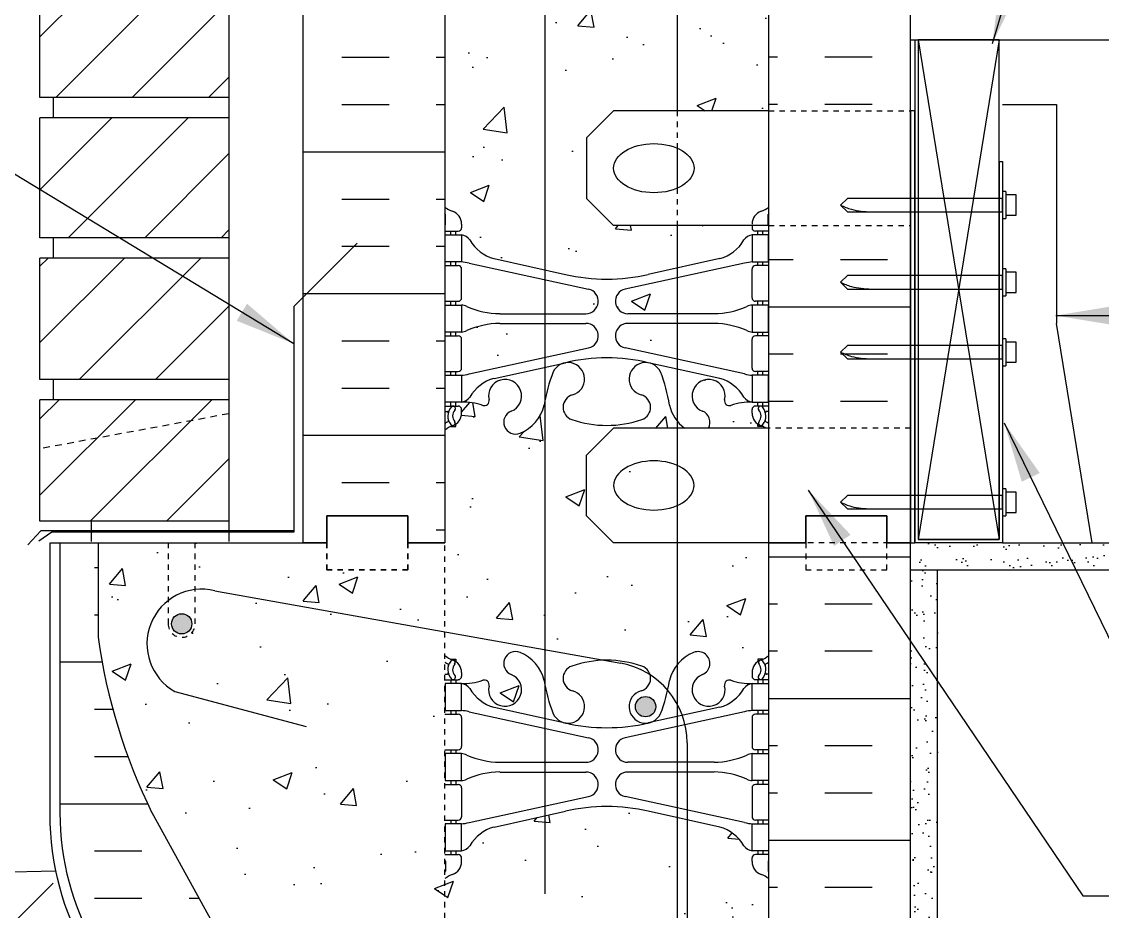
# Model space of a CAD drawing. Header units: inches. Extents: x 26.1 to 78.5, y -14.6 to 56.3.
# Drawn here: x 40.84 to 60.86, y 12.43 to 28.91 of the extents above; entities that cross this region are included whole.
import ezdxf

# ---------------------------------------------------------------- set-up
doc = ezdxf.new("R2010")
doc.units = ezdxf.units.IN
doc.header["$LTSCALE"] = 0.5
doc.header["$MEASUREMENT"] = 0
doc.linetypes.add('DASHED2', pattern=[0.375, 0.25, -0.125])
doc.linetypes.add('HIDDEN2', pattern=[0.1875, 0.125, -0.0625])
for name, color, linetype in [('HATCH', 12, 'Continuous'), ('Hidden2', 12, 'HIDDEN2'), ('line25', 2, 'Continuous'), ('LINE3', 3, 'Continuous'), ('LINE50', 5, 'Continuous'), ('LINE9', 9, 'Continuous'), ('TEXT', 4, 'Continuous'), ('Web_Edge', 9, 'Continuous')]:
    doc.layers.add(name, color=color, linetype=linetype)
doc.styles.add('DIM', font='romans.shx', dxfattribs={"width": 0.7})
doc.dimstyles.new('ext_12', dxfattribs={"dimscale": 12, "dimtxt": 0.09375, "dimasz": 0.09375, "dimexe": 0.09375, "dimexo": 0.0625, "dimgap": 0.0625, "dimtad": 1, "dimdec": 1, "dimzin": 3, "dimdsep": 46, "dimlunit": 4, "dimtxsty": 'DIM', "dimcen": 0.09, "dimdle": 0.09375, "dimclrt": 4, "dimadec": 0, "dimazin": 0, "dimtfac": 1, "dimtdec": 1, "dimtmove": 2, "dimatfit": 3, "dimfxl": 1, "dimfrac": 2, "dimtolj": 1, "dimtzin": 0, "dimarcsym": 0})

msp = doc.modelspace()

# ---------------------------------------------------------------- hatches: boundary and pattern name
h = msp.add_hatch()
h.set_pattern_fill('AR-CONC', color=256, scale=0.25, style=0)
h.paths.add_polyline_path([(54.366, 21.658), (54.366, 21.725, -0.414214), (54.428, 21.788), (54.476, 21.788), (54.476, 21.858), (54.371, 21.858, 0.10046), (53.977, 21.801, -0.601435), (53.858, 21.906, 2.182095), (53.448, 21.693, -0.455774), (53.557, 21.379), (54.624, 21.379, 0.03269), (54.566, 21.409), (54.476, 21.409), (54.476, 21.451, -0.249069)])
at = {"layer": 'HATCH'}
h = msp.add_hatch(dxfattribs=at)
h.set_pattern_fill('AR-CONC', color=256, scale=0.5)
h.paths.add_polyline_path([(51.676, 55.254), (51.676, 56.254), (50.676, 55.254), (48.676, 55.254), (48.676, 53.165, 0.064398), (48.786, 53.099), (48.876, 53.099), (48.876, 53.057, -0.249069), (48.986, 52.85), (48.986, 52.783, -0.414214), (48.924, 52.72), (48.876, 52.72), (48.876, 52.65), (48.981, 52.65, 0.10046), (49.375, 52.707, -0.601435), (49.494, 52.603, 2.182095), (49.904, 52.816, -1), (50.068, 53.224, -0.24438), (50.516, 52.703, 0.053157), (50.682, 52.089, 0.223253), (50.882, 51.924), (50.902, 51.92, 0.955472), (51.04, 52.514, -0.735593), (51.027, 52.972, -0.082755), (51.676, 53.08), (51.676, 54.254)])
h.paths.add_polyline_path([(51.145, 52.22, -1), (50.77, 52.22, -1)], flags=16)
h.paths.add_polyline_path([(54.676, 55.254), (52.676, 55.254), (51.676, 54.254), (51.676, 53.08, -0.082755), (52.325, 52.972, -0.735593), (52.312, 52.514, 0.955472), (52.45, 51.92), (52.47, 51.924, 0.223253), (52.67, 52.089, 0.053157), (52.836, 52.703, -0.24438), (53.284, 53.224, -1), (53.448, 52.816, 2.182095), (53.858, 52.603, -0.601435), (53.977, 52.707, 0.10046), (54.371, 52.65), (54.476, 52.65), (54.476, 52.72), (54.428, 52.72, -0.414214), (54.366, 52.783), (54.366, 52.85, -0.249069), (54.476, 53.057), (54.476, 53.099), (54.566, 53.099, 0.064398), (54.676, 53.165)])
h.paths.add_polyline_path([(50.527, 50.198), (49.586, 49.991, 0.196323), (49.137, 49.645, -0.188973), (48.981, 49.55), (48.876, 49.55), (48.876, 49.48), (48.924, 49.48, -0.414214), (48.986, 49.418), (48.986, 49.35, -0.317837), (48.819, 49.115, 0.082415), (48.676, 49.036), (48.676, 43.473, 0.082415), (48.819, 43.394, -0.317837), (48.986, 43.158), (48.986, 43.09, -0.414214), (48.924, 43.028), (48.876, 43.028), (48.876, 42.958), (48.981, 42.958, -0.188973), (49.137, 42.863, 0.196323), (49.586, 42.517), (50.527, 42.31)])
h.paths.add_polyline_path([(51.676, 50.371, 0.057795), (50.908, 50.282), (50.527, 50.198), (50.527, 42.31), (50.908, 42.226, 0.057795), (51.676, 42.137)])
h.paths.add_polyline_path([(54.676, 49.036, 0.082415), (54.533, 49.115, -0.317837), (54.366, 49.35), (54.366, 49.418, -0.414214), (54.428, 49.48), (54.476, 49.48), (54.476, 49.55), (54.371, 49.55, -0.188973), (54.215, 49.645, 0.196323), (53.766, 49.991), (52.444, 50.282, 0.057795), (51.676, 50.371), (51.676, 42.137, 0.057795), (52.444, 42.226), (53.766, 42.517, 0.196323), (54.215, 42.863, -0.188973), (54.371, 42.958), (54.476, 42.958), (54.476, 43.028), (54.428, 43.028, -0.414214), (54.366, 43.09), (54.366, 43.158, -0.317837), (54.533, 43.394, 0.082415), (54.676, 43.473)])
h.paths.add_polyline_path([(50.527, 32.198), (49.586, 31.991, 0.196323), (49.137, 31.645, -0.188973), (48.981, 31.55), (48.876, 31.55), (48.876, 31.48), (48.924, 31.48, -0.414214), (48.986, 31.418), (48.986, 31.35, -0.317837), (48.819, 31.115, 0.082415), (48.676, 31.036), (48.676, 25.473, 0.082415), (48.819, 25.394, -0.317837), (48.986, 25.158), (48.986, 25.09, -0.414214), (48.924, 25.028), (48.876, 25.028), (48.876, 24.958), (48.981, 24.958, -0.188973), (49.137, 24.863, 0.196323), (49.586, 24.517), (50.527, 24.31)])
h.paths.add_polyline_path([(52.978, 32.165), (52.444, 32.282, 0.057795), (51.676, 32.371, 0.057795), (50.908, 32.282), (50.527, 32.198), (50.527, 24.31), (50.908, 24.226, 0.057795), (51.676, 24.137, 0.057795), (52.444, 24.226), (52.978, 24.344), (52.978, 25.129), (51.801, 25.129), (51.301, 25.629), (51.301, 26.754), (51.801, 27.254), (52.978, 27.254)])
h.paths.add_polyline_path([(54.676, 31.036, 0.082415), (54.533, 31.115, -0.317837), (54.366, 31.35), (54.366, 31.418, -0.414214), (54.428, 31.48), (54.476, 31.48), (54.476, 31.55), (54.371, 31.55, -0.188973), (54.215, 31.645, 0.196323), (53.766, 31.991), (52.978, 32.165), (52.978, 27.254), (54.676, 27.254)])
h.paths.add_polyline_path([(54.215, 24.863, -0.188973), (54.371, 24.958), (54.476, 24.958), (54.476, 25.028), (54.428, 25.028, -0.414214), (54.366, 25.09), (54.366, 25.129), (52.978, 25.129), (52.978, 24.344), (53.766, 24.517, 0.196323)])
h.paths.add_polyline_path([(52.978, 14.165), (52.444, 14.282, 0.057795), (51.676, 14.371, 0.057795), (50.908, 14.282), (49.586, 13.991, 0.196323), (49.137, 13.645, -0.188973), (48.981, 13.55), (48.876, 13.55), (48.876, 13.48), (48.924, 13.48, -0.414214), (48.986, 13.418), (48.986, 13.35, -0.317837), (48.819, 13.115, 0.082415), (48.676, 13.036), (48.676, 7.473, 0.082415), (48.819, 7.394, -0.317837), (48.986, 7.158), (48.986, 7.09, -0.414214), (48.924, 7.028), (48.876, 7.028), (48.876, 6.958), (48.981, 6.958, -0.188973), (49.137, 6.863, 0.196323), (49.586, 6.517), (50.908, 6.226, 0.057795), (51.676, 6.137, 0.057795), (52.444, 6.226), (52.978, 6.344)])
h.paths.add_polyline_path([(54.676, 13.036, 0.082415), (54.533, 13.115, -0.317837), (54.366, 13.35), (54.366, 13.418, -0.414214), (54.428, 13.48), (54.476, 13.48), (54.476, 13.55), (54.371, 13.55, -0.188973), (54.215, 13.645, 0.196323), (53.766, 13.991), (52.978, 14.165), (52.978, 6.344), (53.766, 6.517, 0.196323), (54.215, 6.863, -0.188973), (54.371, 6.958), (54.476, 6.958), (54.476, 7.028), (54.428, 7.028, -0.414214), (54.366, 7.09), (54.366, 7.158, -0.317837), (54.533, 7.394, 0.082415), (54.676, 7.473)])
h = msp.add_hatch(dxfattribs=at)
h.set_pattern_fill('ANSI31', color=256, scale=8, style=0)
h.set_pattern_definition([(45, (34.8746, -11.6206), (-0.707107, 0.707107), [])])
h.paths.add_polyline_path([(44.676, 21.904), (41.176, 21.904), (41.176, 19.654), (44.676, 19.654)])
h.paths.add_polyline_path([(44.676, 24.529), (41.176, 24.529), (41.176, 22.279), (44.676, 22.279)])
h.paths.add_polyline_path([(44.676, 27.124), (41.176, 27.124), (41.176, 24.904), (44.676, 24.904)])
h.paths.add_polyline_path([(44.676, 29.749), (41.176, 29.749), (41.176, 27.499), (44.676, 27.499)])
h.paths.add_polyline_path([(44.676, 32.349), (43.051, 32.349), (43.051, 32.374), (41.176, 32.374), (41.176, 30.124), (44.676, 30.124)])
h.paths.add_polyline_path([(44.676, 34.999), (41.176, 34.999), (41.176, 32.749), (44.676, 32.749)])
h.paths.add_polyline_path([(44.676, 37.624), (41.176, 37.624), (41.176, 35.374), (44.676, 35.374)])
h.paths.add_polyline_path([(44.676, 40.249), (41.176, 40.249), (41.176, 37.999), (44.676, 37.999)])
h.paths.add_polyline_path([(44.676, 42.849), (43.051, 42.849), (43.051, 42.874), (41.176, 42.874), (41.176, 40.624), (44.676, 40.624)])
h.paths.add_polyline_path([(44.676, 45.47), (41.176, 45.47), (41.176, 43.249), (44.676, 43.249)])
h.paths.add_polyline_path([(44.676, 48.095), (41.176, 48.095), (41.176, 45.845), (44.676, 45.845)])
h.paths.add_polyline_path([(44.676, 50.72), (41.176, 50.72), (41.176, 48.47), (44.676, 48.47)])
h.paths.add_polyline_path([(44.676, 53.32), (43.051, 53.32), (43.051, 53.345), (41.176, 53.345), (41.176, 51.095), (44.676, 51.095)])
h.paths.add_polyline_path([(44.676, 55.254), (41.176, 55.254), (41.176, 53.72), (44.676, 53.72)])
h = msp.add_hatch(dxfattribs=at)
h.set_pattern_fill('INSUL', color=256, scale=7, style=0)
h.set_pattern_definition([(0, (-2877.4856, -377.7554), (0, 2.625), []), (0, (-2877.4856, -376.8804), (0, 2.625), [0.875, -0.875]), (0, (-2877.4856, -376.0054), (0, 2.625), [0.875, -0.875])])
h.paths.add_polyline_path([(46.051, 19.254), (46.488, 19.254), (46.488, 19.754), (47.988, 19.754), (47.988, 19.254), (48.676, 19.254), (48.676, 37.254), (47.988, 37.254), (47.988, 37.754), (46.488, 37.754), (46.488, 37.254), (46.051, 37.254)])
h = msp.add_hatch(dxfattribs=at)
h.set_pattern_fill('INSUL', color=256, scale=7, style=0)
h.set_pattern_definition([(180, (2980.8376, -377.7554), (0, 2.625), []), (180, (2980.8376, -376.8804), (0, 2.625), [0.875, -0.875]), (180, (2980.8376, -376.0054), (0, 2.625), [0.875, -0.875])])
h.paths.add_polyline_path([(54.676, 27.254), (57.301, 27.254), (57.301, 37.254), (56.863, 37.254), (56.863, 37.754), (55.363, 37.754), (55.363, 37.254), (54.676, 37.254)])
h = msp.add_hatch(dxfattribs=at)
h.set_pattern_fill('INSUL', color=256, scale=7, style=0)
h.paths.add_polyline_path([(57.301, 25.129), (54.676, 25.129), (54.676, 21.379), (57.301, 21.379)])
h = msp.add_hatch(dxfattribs=at)
h.set_pattern_fill('AR-CONC', color=256, scale=0.5, style=0)
h.paths.add_polyline_path([(54.366, 24.325, -0.414214), (54.428, 24.388), (54.476, 24.388), (54.476, 24.458), (54.371, 24.458, 0.036537), (54.227, 24.434), (52.978, 24.162), (52.978, 23.498), (53.661, 23.498, 0.097844), (54.267, 23.63, -0.124673), (54.371, 23.658), (54.476, 23.658), (54.476, 23.728), (54.428, 23.728, -0.414214), (54.366, 23.79)])
h.paths.add_polyline_path([(54.366, 23.025, -0.414214), (54.428, 23.088), (54.476, 23.088), (54.476, 23.158), (54.371, 23.158, -0.124673), (54.267, 23.186, 0.097844), (53.661, 23.318), (52.978, 23.318), (52.978, 22.654), (54.227, 22.382, 0.036537), (54.371, 22.358), (54.476, 22.358), (54.476, 22.428), (54.428, 22.428, -0.414214), (54.366, 22.49)])
h.paths.add_polyline_path([(52.978, 23.318), (52.065, 23.318, 0.897292), (52.016, 22.863), (52.978, 22.654)])
h.paths.add_polyline_path([(52.978, 24.162), (52.016, 23.953, 0.897292), (52.065, 23.498), (52.978, 23.498)])
h.paths.add_polyline_path([(51.336, 23.953), (49.125, 24.434, 0.036537), (48.981, 24.458), (48.876, 24.458), (48.876, 24.388), (48.924, 24.388, -0.414214), (48.986, 24.325), (48.986, 23.79, -0.414214), (48.924, 23.728), (48.876, 23.728), (48.876, 23.658), (48.981, 23.658, -0.124673), (49.085, 23.63, 0.097844), (49.691, 23.498), (51.287, 23.498, 0.897292)])
h.paths.add_polyline_path([(51.287, 23.318), (49.691, 23.318, 0.097844), (49.085, 23.186, -0.124673), (48.981, 23.158), (48.876, 23.158), (48.876, 23.088), (48.924, 23.088, -0.414214), (48.986, 23.025), (48.986, 22.49, -0.414214), (48.924, 22.428), (48.876, 22.428), (48.876, 22.358), (48.981, 22.358, 0.036537), (49.125, 22.382), (51.336, 22.863, 0.897292)])
h = msp.add_hatch(dxfattribs=at)
h.set_pattern_fill('AR-CONC', color=256, scale=0.5, style=0)
h.paths.add_polyline_path([(54.676, 19.254), (52.978, 19.254), (52.978, 16.996, -0.130426), (53.284, 17.224, -1), (53.448, 16.816, 2.182095), (53.858, 16.603, -0.601435), (53.977, 16.707, 0.10046), (54.371, 16.65), (54.476, 16.65), (54.476, 16.72), (54.428, 16.72, -0.414214), (54.366, 16.783), (54.366, 16.85, -0.249069), (54.476, 17.057), (54.476, 17.099), (54.566, 17.099, 0.064398), (54.676, 17.165)])
h.paths.add_polyline_path([(53.748, 16.532, -1), (53.373, 16.532, -1)], flags=16)
h.paths.add_polyline_path([(52.978, 19.254), (51.801, 19.254), (51.301, 19.754), (51.301, 20.879), (51.801, 21.379), (52.978, 21.379), (52.978, 21.512, -0.110434), (52.836, 21.805, 0.053157), (52.67, 22.419, 0.223253), (52.47, 22.584), (52.45, 22.588, 0.955472), (52.312, 21.995, -0.735593), (52.325, 21.537, -0.082755), (51.676, 21.429, -0.082755), (51.027, 21.537, -0.735593), (51.04, 21.995, 0.955472), (50.902, 22.588), (50.882, 22.584, 0.223253), (50.682, 22.419, 0.053157), (50.516, 21.805, -0.24438), (50.068, 21.284, -1), (49.904, 21.693, 2.182095), (49.494, 21.906, -0.601435), (49.375, 21.801, 0.10046), (48.981, 21.858), (48.876, 21.858), (48.876, 21.788), (48.924, 21.788, -0.414214), (48.986, 21.725), (48.986, 21.658, -0.249069), (48.876, 21.451), (48.876, 21.409), (48.786, 21.409, 0.064398), (48.676, 21.343), (48.676, 19.254), (48.676, 17.165, 0.064398), (48.786, 17.099), (48.876, 17.099), (48.876, 17.057, -0.249069), (48.986, 16.85), (48.986, 16.783, -0.414214), (48.924, 16.72), (48.876, 16.72), (48.876, 16.65), (48.981, 16.65, 0.10046), (49.375, 16.707, -0.601435), (49.494, 16.603, 2.182095), (49.904, 16.816, -1), (50.068, 17.224, -0.24438), (50.516, 16.703, 0.053157), (50.682, 16.089, 0.223253), (50.882, 15.924), (50.902, 15.92, 0.955472), (51.04, 16.514, -0.735593), (51.027, 16.972, -0.082755), (51.676, 17.08, -0.082755), (52.325, 16.972, -0.735593), (52.312, 16.514, 0.955472), (52.45, 15.92), (52.47, 15.924, 0.223253), (52.67, 16.089, 0.053157), (52.836, 16.703, -0.110434), (52.978, 16.996)])
edge = h.paths.add_edge_path(flags=17)
edge.add_ellipse((52.547, 20.317), major_axis=(-0.746, 0), ratio=0.610344, start_angle=-125.3107, end_angle=125.3107)
edge.add_line((52.978, 19.945), (52.978, 20.688))
edge = h.paths.add_edge_path()
edge.add_ellipse((52.547, 20.317), major_axis=(-0.746, 0), ratio=0.610344, start_angle=125.3107, end_angle=234.6893)
edge.add_line((52.978, 20.688), (52.978, 19.945))
h = msp.add_hatch(dxfattribs=at)
h.set_pattern_fill('INSUL', color=256, scale=7, style=0)
h.set_pattern_definition([(180, (2980.8376, -395.7554), (0, 2.625), []), (180, (2980.8376, -394.8804), (0, 2.625), [0.875, -0.875]), (180, (2980.8376, -394.0054), (0, 2.625), [0.875, -0.875])])
h.paths.add_polyline_path([(57.301, 1.254), (56.863, 1.254), (56.863, 1.754), (55.363, 1.754), (55.363, 1.254), (54.676, 1.254), (54.676, 19.254), (55.363, 19.254), (55.363, 19.754), (56.863, 19.754), (56.863, 19.254), (57.301, 19.254)])
h = msp.add_hatch(dxfattribs=at)
h.set_pattern_fill('INSUL', color=256, scale=7, style=0)
h.set_pattern_definition([(0, (-2953.8148, -421.328), (0, 2.625), []), (0, (-2953.8148, -420.453), (0, 2.625), [0.875, -0.875]), (0, (-2953.8148, -419.578), (0, 2.625), [0.875, -0.875])])
h.paths.add_polyline_path([(43.251, 14.254, -0.079579), (42.251, 17.504), (42.251, 19.254), (41.551, 19.254), (41.551, 14.254, 0.131652), (42.221, 11.754), (45.959, 5.604, -0.10438), (46.051, 5.129), (46.051, 1.254), (46.488, 1.254), (46.488, 1.754), (47.988, 1.754), (47.988, 1.254), (48.676, 1.254), (48.676, 4.504), (48.426, 4.504), (48.426, 4.879)])
h = msp.add_hatch(dxfattribs=at)
h.set_pattern_fill('AR-CONC', color=256, scale=0.5, style=0)
h.paths.add_polyline_path([(48.426, 4.879), (48.426, 4.504), (48.676, 4.504), (48.676, 17.755), (44.764, 18.454, 0.119457), (44.051, 18.407), (44.051, 17.754, -1), (43.551, 17.754), (43.551, 19.254), (42.251, 19.254), (42.251, 17.504, 0.079579), (43.251, 14.254)])
h.paths.add_polyline_path([(48.676, 19.254), (47.988, 19.254), (47.988, 18.754), (46.488, 18.754), (46.488, 19.254), (46.051, 19.254), (44.051, 19.254), (44.051, 18.407, -0.121925), (44.778, 18.451), (48.676, 17.755)], flags=17)
h = msp.add_hatch(dxfattribs=at)
h.set_pattern_fill('AR-SAND', color=256, scale=0.25, style=0)
h.paths.add_polyline_path([(72.452, 18.754), (72.452, 19.254), (59.006, 19.254), (57.381, 19.254), (57.301, 19.254), (57.301, 18.754)])
h = msp.add_hatch(dxfattribs=at)
h.set_pattern_fill('AR-SAND', color=256, scale=0.25, style=0)
h.paths.add_polyline_path([(57.801, 18.754), (57.301, 18.754), (57.301, 1.254), (57.801, 1.254)])
h = msp.add_hatch(dxfattribs=at)
h.set_pattern_fill('EARTH', color=256, scale=8, angle=45, style=0)
h.set_pattern_definition([(45, (34.8746, -11.6206), (2e-16, 2.82843), [2, -2]), (45, (34.3443, -11.0903), (2e-16, 2.82843), [2, -2]), (45, (33.814, -10.56), (2e-16, 2.82843), [2, -2]), (135, (33.814, -10.2064), (-2.82843, 4e-16), [2, -2]), (135, (34.3443, -9.676), (-2.82843, 4e-16), [2, -2]), (135, (34.8746, -9.1458), (-2.82843, 4e-16), [2, -2])])
edge = h.paths.add_edge_path()
edge.add_line((45.863, 4.595), (45.863, 5.131))
edge.add_arc((44.88, 5.148), 0.984, 358.9719, 382.1268)
edge.add_line((45.791, 5.519), (44.511, 7.596))
edge.add_line((44.511, 7.596), (43.2, 9.753))
edge.add_line((43.2, 9.753), (42.257, 9.226))
edge.add_line((42.257, 9.226), (35.922, 5.801))
edge.add_line((35.922, 5.801), (36.684, 5.653))
edge.add_line((36.684, 5.653), (38.463, 5.381))
edge.add_line((38.463, 5.381), (40.58, 5.117))
edge.add_line((40.58, 5.117), (43.091, 4.852))
edge.add_line((43.091, 4.852), (45.863, 4.595))
edge = h.paths.add_edge_path()
edge.add_line((34.115, 7.86), (30.271, 7.86))
edge.add_line((30.271, 7.86), (30.934, 7.453))
edge.add_line((30.934, 7.453), (31.845, 7.003))
edge.add_line((31.845, 7.003), (32.825, 6.609))
edge.add_line((32.825, 6.609), (33.921, 6.258))
edge.add_line((33.921, 6.258), (35.189, 5.943))
edge.add_line((35.189, 5.943), (35.922, 5.801))
edge.add_line((35.922, 5.801), (42.257, 9.226))
edge.add_line((42.257, 9.226), (43.2, 9.753))
edge.add_line((43.2, 9.753), (42.06, 11.629))
edge.add_arc((46.551, 14.224), 5.187, 191.6439, 210.0236, ccw=False)
edge.add_line((41.47, 13.177), (26.07, 12.908))
edge.add_line((26.07, 12.908), (26.146, 12.757))
edge.add_line((26.146, 12.757), (26.917, 11.429))
edge.add_line((26.917, 11.429), (27.369, 10.773))
edge.add_line((27.369, 10.773), (37.878, 10.726))
edge.add_line((37.878, 10.726), (37.878, 8.875))
edge.add_line((37.878, 8.875), (34.115, 8.922))
edge.add_line((34.115, 8.922), (34.115, 7.86))
at = {"layer": 'LINE3'}
for points in [[(43.613, 17.754, 1), (43.988, 17.754, 1)], [(52.207, 16.22, 1), (52.582, 16.22, 1)]]:
    msp.add_hatch(color=256, dxfattribs=at).paths.add_polyline_path(points)

# ---------------------------------------------------------------- linework, layer by layer
at = {"color": 3, "linetype": 'HIDDEN2'}
for p, q in [((52.978, 27.254), (52.978, 26.563)), ((52.978, 25.82), (52.978, 25.129))]:
    msp.add_line(p, q, dxfattribs=at)
at = {"layer": 'Hidden2', "color": 9}
for p, q in [((42.251, 19.254), (43.551, 19.254)), ((44.051, 19.254), (46.051, 19.254))]:
    msp.add_line(p, q, dxfattribs=at)
at = {"layer": 'Hidden2'}
for p, q in [((42.251, 19.254), (43.551, 19.254)), ((43.551, 19.254), (43.551, 17.754)), ((44.051, 19.254), (46.051, 19.254)), ((44.051, 17.754), (44.051, 19.254)), ((48.676, 4.504), (48.676, 19.254))]:
    msp.add_line(p, q, dxfattribs=at)
msp.add_arc((43.801, 17.754), 0.25, 180, 0, dxfattribs=at)
at = {"layer": 'line25'}
for p, q in [((44.676, 55.254), (44.676, 19.279)), ((48.676, 37.254), (48.676, 19.254)), ((54.676, 13.629), (54.676, 37.254)), ((41.176, 27.499), (41.176, 29.749)), ((57.301, 28.567), (72.452, 28.567)), ((44.676, 27.499), (41.176, 27.499)), ((41.426, 27.124), (41.426, 27.499)), ((44.676, 27.124), (41.176, 27.124)), ((41.176, 24.904), (41.176, 27.124)), ((58.943, 26.317), (58.943, 19.317)), ((44.676, 24.904), (41.176, 24.904)), ((41.426, 24.529), (41.426, 24.904)), ((44.676, 24.529), (41.176, 24.529)), ((41.176, 22.279), (41.176, 24.529)), ((44.676, 22.279), (41.176, 22.279)), ((41.426, 21.904), (41.426, 22.279)), ((44.676, 21.904), (41.176, 21.904)), ((41.176, 19.654), (41.176, 21.904)), ((44.676, 19.654), (41.176, 19.654)), ((42.126, 19.654), (42.126, 19.279)), ((42.251, 19.254), (42.251, 17.504)), ((58.943, 19.317), (57.443, 19.317)), ((59.006, 19.254), (72.452, 19.254)), ((59.006, 19.254), (60.318, 19.254)), ((48.426, 4.879), (43.251, 14.254)), ((54.676, 1.254), (54.676, 13.629))]:
    msp.add_line(p, q, dxfattribs=at)
at = {"layer": 'line25', "color": 9}
for p, q in [((56.006, 25.508), (56.131, 25.633)), ((59.068, 25.758), (59.006, 25.758)), ((59.006, 25.758), (59.006, 25.258)), ((59.068, 25.758), (59.068, 25.258)), ((59.256, 25.696), (59.068, 25.696)), ((59.256, 25.321), (59.256, 25.696)), ((56.006, 25.508), (56.131, 25.383)), ((59.006, 25.258), (59.068, 25.258)), ((59.068, 25.321), (59.256, 25.321)), ((59.068, 24.329), (59.006, 24.329)), ((59.006, 24.329), (59.006, 23.829)), ((59.068, 24.329), (59.068, 23.829)), ((59.256, 24.267), (59.068, 24.267)), ((59.256, 23.892), (59.256, 24.267)), ((56.006, 24.079), (56.131, 24.204)), ((56.006, 24.079), (56.131, 23.954)), ((59.006, 23.829), (59.068, 23.829)), ((59.068, 23.892), (59.256, 23.892)), ((59.068, 23.035), (59.006, 23.035)), ((59.006, 23.035), (59.006, 22.535)), ((59.068, 23.035), (59.068, 22.535)), ((56.006, 22.785), (56.131, 22.91)), ((59.256, 22.973), (59.068, 22.973)), ((59.256, 22.598), (59.256, 22.973)), ((56.006, 22.785), (56.131, 22.66)), ((59.006, 22.535), (59.068, 22.535)), ((59.068, 22.598), (59.256, 22.598)), ((59.068, 20.257), (59.006, 20.257)), ((59.006, 20.257), (59.006, 19.757)), ((59.068, 20.257), (59.068, 19.757)), ((56.006, 20.007), (56.131, 20.132)), ((59.256, 20.194), (59.068, 20.194)), ((59.256, 19.819), (59.256, 20.194)), ((56.006, 20.007), (56.131, 19.882)), ((59.006, 19.757), (59.068, 19.757)), ((59.068, 19.819), (59.256, 19.819))]:
    msp.add_line(p, q, dxfattribs=at)
at = {"layer": 'line25'}
msp.add_lwpolyline([(57.443, 19.317), (58.943, 19.317), (58.943, 28.567), (57.443, 28.567)], close=True, dxfattribs=at)
at = {"layer": 'line25', "color": 9}
for points in [[(56.131, 25.383), (59.006, 25.383), (59.006, 25.633), (56.131, 25.633)], [(56.131, 23.954), (59.006, 23.954), (59.006, 24.204), (56.131, 24.204)], [(56.131, 22.66), (59.006, 22.66), (59.006, 22.91), (56.131, 22.91)], [(56.131, 19.882), (59.006, 19.882), (59.006, 20.132), (56.131, 20.132)]]:
    msp.add_lwpolyline(points, dxfattribs=at)
at = {"layer": 'line25'}
msp.add_arc((52.896, 19.001), 10.75, 188.0028, 206.2026, dxfattribs=at)
at = {"layer": 'line25', "color": 9}
for points in [[(56.006, 25.508), (56.205, 25.431), (56.575, 25.383)], [(56.006, 24.079), (56.205, 24.002), (56.575, 23.954)], [(56.006, 22.785), (56.205, 22.708), (56.575, 22.66)], [(56.006, 20.007), (56.205, 19.929), (56.575, 19.882)]]:
    msp.add_spline(points, degree=3, dxfattribs=at)
at = {"layer": 'LINE3'}
for p, q in [((50.527, 54.254), (50.527, 12.755)), ((52.978, 35.749), (52.978, 27.254)), ((52.978, 26.563), (52.978, 25.82)), ((52.978, 25.129), (52.978, 1.254)), ((44.412, 18.368), (51.935, 17.025)), ((43.674, 16.503), (46.107, 15.851)), ((53.163, 15.55), (53.163, 8.55))]:
    msp.add_line(p, q, dxfattribs=at)
for centre in [(43.801, 17.754), (52.394, 16.22)]:
    msp.add_circle(centre, 0.188, dxfattribs=at)
for centre, radius, start, end in [((44.17, 17.385), 1.012, 76.184, 240.6907), ((51.663, 15.55), 1.5, 360, 79.5785)]:
    msp.add_arc(centre, radius, start, end, dxfattribs=at)
at = {"layer": 'LINE50'}
for p, q in [((46.051, 19.254), (46.051, 37.254)), ((57.301, 19.254), (57.301, 37.254)), ((57.301, 1.254), (57.301, 19.254)), ((26.07, 12.908), (41.47, 13.177))]:
    msp.add_line(p, q, dxfattribs=at)
for points in [[(48.676, 19.254), (47.988, 19.254), (47.988, 19.754), (46.488, 19.754), (46.488, 19.254), (46.051, 19.254)], [(46.051, 19.254), (46.488, 19.254), (46.488, 19.754), (47.988, 19.754), (47.988, 19.254), (48.676, 19.254)], [(46.051, 19.254), (46.488, 19.254), (46.488, 19.754), (47.988, 19.754), (47.988, 19.254), (48.676, 19.254)], [(54.676, 19.254), (55.363, 19.254), (55.363, 19.754), (56.863, 19.754), (56.863, 19.254), (57.301, 19.254)], [(57.301, 19.254), (56.863, 19.254), (56.863, 19.754), (55.363, 19.754), (55.363, 19.254), (54.676, 19.254)]]:
    msp.add_lwpolyline(points, dxfattribs=at)
msp.add_lwpolyline([(46.051, 1.254), (46.051, 5.129, 0.10438), (45.959, 5.604), (42.221, 11.754, -0.131652), (41.551, 14.254), (41.551, 19.254), (42.251, 19.254)], format="xyb", dxfattribs=at)
at = {"layer": 'LINE9'}
for p, q in [((57.381, 28.567), (57.381, 19.254)), ((57.443, 28.567), (58.943, 19.317)), ((58.943, 28.567), (57.443, 19.317)), ((51.801, 27.254), (51.301, 26.754)), ((54.676, 27.254), (51.801, 27.254)), ((59.006, 27.373), (60.006, 27.373)), ((60.006, 27.373), (60.006, 23.313)), ((58.943, 26.317), (59.006, 26.317)), ((59.006, 26.317), (59.006, 19.254)), ((51.801, 25.129), (51.301, 25.629)), ((54.676, 25.129), (51.801, 25.129)), ((45.877, 23.629), (47.051, 24.803)), ((60.664, 19.254), (60.006, 23.313)), ((51.801, 21.379), (51.301, 20.879)), ((54.676, 21.379), (51.801, 21.379)), ((51.801, 19.254), (51.301, 19.754)), ((54.676, 19.254), (51.801, 19.254)), ((59.006, 19.254), (57.381, 19.254)), ((57.301, 18.754), (72.452, 18.754)), ((57.801, 1.254), (57.801, 18.754))]:
    msp.add_line(p, q, dxfattribs=at)
at = {"layer": 'LINE9', "linetype": 'HIDDEN2'}
for p, q in [((54.676, 27.254), (57.301, 27.254)), ((54.676, 25.129), (57.301, 25.129)), ((57.301, 21.379), (54.676, 21.379)), ((57.301, 19.254), (54.676, 19.254))]:
    msp.add_line(p, q, dxfattribs=at)
at = {"layer": 'LINE9', "color": 251}
for p, q in [((48.686, 25.148), (48.686, 25.334)), ((54.666, 25.148), (54.666, 25.334)), ((48.676, 25.028), (48.924, 25.028)), ((48.786, 24.958), (48.786, 25.028)), ((48.876, 24.958), (48.876, 25.028)), ((48.986, 25.158), (48.986, 25.09)), ((54.366, 25.129), (54.366, 25.09)), ((54.676, 25.028), (54.428, 25.028)), ((54.476, 24.958), (54.476, 25.028)), ((54.566, 24.958), (54.566, 25.028)), ((48.786, 24.388), (48.786, 24.458)), ((48.876, 24.388), (48.876, 24.458)), ((49.125, 24.434), (51.336, 23.953)), ((49.586, 24.517), (50.908, 24.226)), ((54.227, 24.434), (52.016, 23.953)), ((53.766, 24.517), (52.444, 24.226)), ((54.476, 24.388), (54.476, 24.458)), ((54.566, 24.388), (54.566, 24.458)), ((48.676, 24.388), (48.924, 24.388)), ((48.986, 23.79), (48.986, 24.325)), ((54.366, 23.79), (54.366, 24.325)), ((54.676, 24.388), (54.428, 24.388)), ((48.676, 23.728), (48.924, 23.728)), ((48.786, 23.658), (48.786, 23.728)), ((48.876, 23.658), (48.876, 23.728)), ((54.676, 23.728), (54.428, 23.728)), ((54.476, 23.658), (54.476, 23.728)), ((54.566, 23.658), (54.566, 23.728)), ((49.691, 23.498), (51.287, 23.498)), ((53.661, 23.498), (52.065, 23.498)), ((49.691, 23.318), (51.287, 23.318)), ((53.661, 23.318), (52.065, 23.318)), ((48.676, 23.088), (48.924, 23.088)), ((48.786, 23.088), (48.786, 23.158)), ((48.876, 23.088), (48.876, 23.158)), ((48.986, 22.49), (48.986, 23.025)), ((54.366, 22.49), (54.366, 23.025)), ((54.676, 23.088), (54.428, 23.088)), ((54.476, 23.088), (54.476, 23.158)), ((54.566, 23.088), (54.566, 23.158)), ((49.125, 22.382), (51.336, 22.863)), ((54.227, 22.382), (52.016, 22.863)), ((48.676, 22.428), (48.924, 22.428)), ((48.786, 22.358), (48.786, 22.428)), ((48.876, 22.358), (48.876, 22.428)), ((49.586, 22.299), (50.908, 22.59)), ((53.766, 22.299), (52.444, 22.59)), ((54.676, 22.428), (54.428, 22.428)), ((54.476, 22.358), (54.476, 22.428)), ((54.566, 22.358), (54.566, 22.428)), ((48.786, 21.788), (48.786, 21.858)), ((48.876, 21.788), (48.876, 21.858)), ((54.476, 21.788), (54.476, 21.858)), ((54.566, 21.788), (54.566, 21.858)), ((48.676, 21.788), (48.924, 21.788)), ((48.676, 21.688), (48.718, 21.688)), ((48.986, 21.658), (48.986, 21.725)), ((54.366, 21.658), (54.366, 21.725)), ((54.676, 21.788), (54.428, 21.788)), ((54.676, 21.688), (54.634, 21.688)), ((48.876, 21.409), (48.876, 21.451)), ((54.476, 21.409), (54.476, 21.451)), ((48.786, 21.409), (48.876, 21.409)), ((54.566, 21.409), (54.476, 21.409))]:
    msp.add_line(p, q, dxfattribs=at)
at = {"layer": 'LINE9', "linetype": 'DASHED2'}
msp.add_line((44.676, 21.645), (41.176, 20.997), dxfattribs=at)
at = {"layer": 'LINE9'}
msp.add_lwpolyline([(57.301, 19.254), (57.381, 19.254), (57.381, 27.254), (57.301, 27.254)], close=True, dxfattribs=at)
for points in [[(51.301, 26.754), (51.301, 25.629)], [(45.877, 23.629), (45.877, 19.479), (41.189, 19.479), (40.951, 19.22)], [(45.877, 23.604), (45.877, 19.454), (41.397, 19.454), (41.154, 19.286)], [(51.301, 19.754), (51.301, 20.879)]]:
    msp.add_lwpolyline(points, dxfattribs=at)
at = {"layer": 'LINE9', "color": 251}
for points in [[(48.681, 24.958), (48.981, 24.958), (48.981, 24.458), (48.681, 24.458)], [(54.671, 24.958), (54.371, 24.958), (54.371, 24.458), (54.671, 24.458)], [(48.681, 23.658), (48.981, 23.658), (48.981, 23.158), (48.681, 23.158)], [(54.671, 23.658), (54.371, 23.658), (54.371, 23.158), (54.671, 23.158)], [(48.681, 22.358), (48.981, 22.358), (48.981, 21.858), (48.681, 21.858)], [(54.671, 22.358), (54.371, 22.358), (54.371, 21.858), (54.671, 21.858)]]:
    msp.add_lwpolyline(points, close=True, dxfattribs=at)
at = {"layer": 'LINE9'}
msp.add_lwpolyline([(44.511, 7.596), (42.06, 11.629, -0.131757), (41.363, 14.224), (41.363, 19.254), (46.051, 19.254)], format="xyb", dxfattribs=at)
at = {"layer": 'LINE9', "linetype": 'DASHED2', "ltscale": 0.15}
for points in [[(47.988, 19.254), (47.988, 19.254), (47.988, 18.754), (46.488, 18.754), (46.488, 19.254), (46.488, 19.254)], [(55.363, 19.254), (55.363, 19.254), (55.363, 18.754), (56.863, 18.754), (56.863, 19.254), (56.863, 19.254)]]:
    msp.add_lwpolyline(points, dxfattribs=at)
at = {"layer": 'LINE9', "color": 8, "linetype": 'DASHED2', "ltscale": 0.15}
msp.add_lwpolyline([(46.488, 19.254), (46.488, 19.254), (46.488, 18.754), (47.988, 18.754), (47.988, 19.254), (47.988, 19.254)], dxfattribs=at)
at = {"layer": 'LINE9', "color": 251}
for centre, radius, start, end in [((48.986, 25.865), 0.5, 231.6833, 250.5288), ((54.366, 25.865), 0.5, 289.4712, 308.3167), ((48.666, 25.334), 0.02, 360, 58.927), ((48.986, 25.865), 0.6, 238.8907, 238.927), ((48.736, 25.158), 0.25, 0, 70.5288), ((54.616, 25.158), 0.25, 109.4712, 180), ((54.686, 25.334), 0.02, 121.073, 180), ((54.366, 25.865), 0.6, 301.073, 301.1093), ((48.666, 25.148), 0.02, 299.988, 360), ((48.924, 25.09), 0.0625, 270, 0), ((53.366, 25.327), 0.22, 291.8037, 295.6756), ((54.428, 25.09), 0.0625, 180, 270), ((54.686, 25.148), 0.02, 180, 240.012), ((48.938, 24.712), 0.25, 37.2777, 80.0823), ((49.785, 25.24), 0.75, 210.155, 254.5838), ((53.567, 25.24), 0.75, 285.4162, 329.845), ((54.414, 24.712), 0.25, 99.9177, 142.7223), ((48.89, 23.462), 1, 76.4291, 84.7991), ((54.462, 23.462), 1, 95.2009, 103.5709), ((48.924, 24.325), 0.0625, 0, 90), ((51.676, 27.493), 3.356, 256.7692, 270), ((51.676, 27.493), 3.356, 270, 283.2308), ((54.428, 24.325), 0.0625, 90, 180), ((51.287, 23.728), 0.23, 270, 77.6055), ((52.065, 23.728), 0.23, 102.3945, 270), ((48.924, 23.79), 0.0625, 270, 0), ((48.977, 23.439), 0.219, 60.4937, 88.92), ((48.977, 23.439), 0.219, 60.4937, 88.92), ((49.721, 25.098), 1.6, 246.5673, 268.9203), ((49.721, 25.098), 1.6, 246.5673, 268.9203), ((53.631, 25.098), 1.6, 271.0797, 293.4327), ((53.631, 25.098), 1.6, 271.0797, 293.4327), ((54.375, 23.439), 0.219, 91.08, 119.5063), ((54.375, 23.439), 0.219, 91.08, 119.5063), ((54.428, 23.79), 0.0625, 180, 270), ((49.721, 21.718), 1.6, 91.0797, 113.4327), ((51.287, 23.088), 0.23, 282.3945, 90), ((52.065, 23.088), 0.23, 90, 257.6055), ((53.631, 21.718), 1.6, 66.5673, 88.9203), ((48.924, 23.025), 0.0625, 0, 90), ((48.977, 23.377), 0.219, 271.08, 299.5063), ((54.375, 23.377), 0.219, 240.4937, 268.92), ((54.428, 23.025), 0.0625, 90, 180), ((51.676, 19.323), 3.356, 90, 103.2308), ((51.676, 19.323), 3.356, 76.7692, 90), ((48.924, 22.49), 0.0625, 270, 0), ((50.958, 22.288), 0.305, 285.7253, 154.6218), ((52.394, 22.288), 0.305, 25.3782, 254.2747), ((54.428, 22.49), 0.0625, 180, 270), ((48.89, 23.354), 1, 275.2009, 283.5709), ((49.785, 21.576), 0.75, 105.4162, 149.845), ((49.791, 21.976), 0.305, 291.8037, 193.3205), ((53.479, 21.334), 3, 158.8016, 170.9727), ((49.873, 21.334), 3, 9.0273, 21.1984), ((53.561, 21.976), 0.305, 346.6795, 248.1963), ((53.567, 21.576), 0.75, 30.155, 74.5838), ((54.462, 23.354), 1, 256.4291, 264.7991), ((48.938, 22.104), 0.25, 279.9177, 322.7223), ((49.037, 20.86), 1, 70.0933, 93.2121), ((49.407, 21.885), 0.09, 251.1349, 13.3205), ((51.105, 21.764), 0.24, 105.7253, 251.077), ((52.247, 21.764), 0.24, 288.923, 74.2747), ((53.945, 21.885), 0.09, 166.6795, 288.8651), ((54.315, 20.86), 1, 86.7879, 109.9067), ((54.414, 22.104), 0.25, 217.2777, 260.0823), ((48.718, 21.668), 0.02, 345.8459, 90), ((48.98, 21.603), 0.25, 137.5391, 219.8855), ((48.828, 21.742), 0.045, 317.5391, 137.5391), ((48.736, 21.658), 0.25, 289.4712, 360), ((48.98, 21.603), 0.16, 137.5391, 219.9999), ((48.924, 21.725), 0.0625, 360, 90), ((49.986, 21.489), 0.22, 111.8037, 291.8037), ((49.791, 21.976), 0.745, 291.8037, 346.7348), ((53.561, 21.976), 0.745, 193.2652, 233.2352), ((53.366, 21.489), 0.22, 330.1872, 68.1963), ((54.428, 21.725), 0.0625, 90, 180), ((54.616, 21.658), 0.25, 180, 250.5288), ((54.524, 21.742), 0.045, 42.4609, 222.4609), ((54.372, 21.603), 0.16, 320.0001, 42.4609), ((54.372, 21.603), 0.25, 320.1145, 42.4609), ((54.634, 21.668), 0.02, 90, 194.1541), ((48.986, 20.951), 0.6, 114.9252, 121.1093), ((48.986, 20.951), 0.5, 109.4712, 128.3167), ((48.725, 21.513), 0.02, 294.9252, 19.2084), ((48.822, 21.473), 0.045, 218.552, 40.8121), ((51.676, 23.429), 2, 251.077, 270), ((51.676, 23.429), 2, 270, 288.923), ((54.53, 21.473), 0.045, 139.1879, 321.448), ((54.366, 20.951), 0.5, 58.9324, 70.5288), ((54.627, 21.513), 0.02, 160.7916, 245.0748), ((54.366, 20.951), 0.6, 58.8907, 65.0748)]:
    msp.add_arc(centre, radius, start, end, dxfattribs=at)
at = {"layer": 'LINE9'}
msp.add_ellipse((52.547, 26.192), major_axis=(-0.746, 0), ratio=0.610344, dxfattribs=at)
at = {"layer": 'LINE9', "extrusion": (0, 0, -1)}
msp.add_ellipse((52.547, 20.317), major_axis=(-0.746, 0), ratio=0.610344, dxfattribs=at)
at = {"layer": 'Web_Edge'}
for p, q in [((48.786, 17.099), (48.876, 17.099)), ((48.876, 17.099), (48.876, 17.057)), ((54.566, 17.099), (54.476, 17.099)), ((54.476, 17.099), (54.476, 17.057)), ((48.676, 16.82), (48.718, 16.82)), ((48.986, 16.85), (48.986, 16.783)), ((54.366, 16.85), (54.366, 16.783)), ((54.676, 16.82), (54.634, 16.82)), ((48.676, 16.72), (48.924, 16.72)), ((48.786, 16.72), (48.786, 16.65)), ((48.876, 16.72), (48.876, 16.65)), ((54.676, 16.72), (54.428, 16.72)), ((54.476, 16.72), (54.476, 16.65)), ((54.566, 16.72), (54.566, 16.65)), ((48.676, 16.08), (48.924, 16.08)), ((48.786, 16.15), (48.786, 16.08)), ((48.876, 16.15), (48.876, 16.08)), ((48.986, 16.018), (48.986, 15.483)), ((49.125, 16.127), (51.336, 15.645)), ((49.586, 16.209), (50.908, 15.919)), ((54.227, 16.127), (52.016, 15.645)), ((53.766, 16.209), (52.444, 15.919)), ((54.366, 16.018), (54.366, 15.483)), ((54.676, 16.08), (54.428, 16.08)), ((54.476, 16.15), (54.476, 16.08)), ((54.566, 16.15), (54.566, 16.08)), ((48.676, 15.42), (48.924, 15.42)), ((48.786, 15.42), (48.786, 15.35)), ((48.876, 15.42), (48.876, 15.35)), ((54.676, 15.42), (54.428, 15.42)), ((54.476, 15.42), (54.476, 15.35)), ((54.566, 15.42), (54.566, 15.35)), ((49.691, 15.19), (51.287, 15.19)), ((53.661, 15.19), (52.065, 15.19)), ((48.786, 14.85), (48.786, 14.78)), ((48.876, 14.85), (48.876, 14.78)), ((49.691, 15.01), (51.287, 15.01)), ((53.661, 15.01), (52.065, 15.01)), ((54.476, 14.85), (54.476, 14.78)), ((54.566, 14.85), (54.566, 14.78)), ((48.676, 14.78), (48.924, 14.78)), ((48.986, 14.718), (48.986, 14.183)), ((54.366, 14.718), (54.366, 14.183)), ((54.676, 14.78), (54.428, 14.78)), ((49.125, 14.074), (51.336, 14.556)), ((54.227, 14.074), (52.016, 14.556)), ((49.586, 13.991), (50.908, 14.282)), ((53.766, 13.991), (52.444, 14.282)), ((48.676, 14.12), (48.924, 14.12)), ((48.786, 14.12), (48.786, 14.05)), ((48.876, 14.12), (48.876, 14.05)), ((54.676, 14.12), (54.428, 14.12)), ((54.476, 14.12), (54.476, 14.05)), ((54.566, 14.12), (54.566, 14.05)), ((48.676, 13.48), (48.924, 13.48)), ((48.786, 13.55), (48.786, 13.48)), ((48.876, 13.55), (48.876, 13.48)), ((48.986, 13.35), (48.986, 13.418)), ((54.366, 13.35), (54.366, 13.418)), ((54.676, 13.48), (54.428, 13.48)), ((54.476, 13.55), (54.476, 13.48)), ((54.566, 13.55), (54.566, 13.48)), ((48.686, 13.36), (48.686, 13.174)), ((54.666, 13.36), (54.666, 13.174))]:
    msp.add_line(p, q, dxfattribs=at)
for points in [[(48.681, 16.15), (48.981, 16.15), (48.981, 16.65), (48.681, 16.65)], [(54.671, 16.15), (54.371, 16.15), (54.371, 16.65), (54.671, 16.65)], [(48.681, 14.85), (48.981, 14.85), (48.981, 15.35), (48.681, 15.35)], [(54.671, 14.85), (54.371, 14.85), (54.371, 15.35), (54.671, 15.35)], [(48.681, 13.55), (48.981, 13.55), (48.981, 14.05), (48.681, 14.05)], [(54.671, 13.55), (54.371, 13.55), (54.371, 14.05), (54.671, 14.05)]]:
    msp.add_lwpolyline(points, close=True, dxfattribs=at)
for centre, radius, start, end in [((49.986, 17.02), 0.22, 68.1963, 248.1963), ((49.791, 16.532), 0.745, 13.2652, 68.1963), ((53.561, 16.532), 0.745, 111.8037, 166.7348), ((53.366, 17.02), 0.22, 291.8037, 111.8037), ((48.986, 17.557), 0.5, 231.6833, 250.5288), ((48.986, 17.557), 0.6, 238.8907, 245.0748), ((48.98, 16.905), 0.25, 140.1145, 222.4609), ((48.822, 17.036), 0.045, 319.1879, 141.448), ((48.736, 16.85), 0.25, 0, 70.5288), ((51.676, 15.08), 2, 90, 108.923), ((51.676, 15.08), 2, 71.077, 90), ((54.616, 16.85), 0.25, 109.4712, 180), ((54.53, 17.036), 0.045, 38.552, 220.8121), ((54.366, 17.557), 0.5, 289.4712, 308.3167), ((54.372, 16.905), 0.25, 317.5391, 39.8855), ((54.366, 17.557), 0.6, 294.9252, 301.1093), ((48.718, 16.84), 0.02, 270, 14.1541), ((48.725, 16.995), 0.02, 340.7916, 65.0748), ((48.98, 16.905), 0.16, 140.0001, 222.4609), ((51.105, 16.745), 0.24, 108.923, 254.2747), ((52.247, 16.745), 0.24, 285.7253, 71.077), ((54.372, 16.905), 0.16, 317.5391, 39.9999), ((54.627, 16.995), 0.02, 114.9252, 199.2084), ((54.634, 16.84), 0.02, 165.8459, 270), ((48.828, 16.767), 0.045, 222.4609, 42.4609), ((48.924, 16.783), 0.0625, 270, 0), ((49.037, 17.649), 1, 266.7879, 289.9067), ((48.938, 16.404), 0.25, 37.2777, 80.0823), ((49.407, 16.623), 0.09, 346.6795, 108.8651), ((49.791, 16.532), 0.305, 166.6795, 68.1963), ((53.479, 17.174), 3, 189.0273, 201.1984), ((49.873, 17.174), 3, 338.8016, 350.9727), ((53.561, 16.532), 0.305, 111.8037, 13.3205), ((53.945, 16.623), 0.09, 71.1349, 193.3205), ((54.315, 17.649), 1, 250.0933, 273.2121), ((54.414, 16.404), 0.25, 99.9177, 142.7223), ((54.428, 16.783), 0.0625, 180, 270), ((54.524, 16.767), 0.045, 137.5391, 317.5391), ((49.785, 16.932), 0.75, 210.155, 254.5838), ((50.958, 16.22), 0.305, 205.3782, 74.2747), ((52.394, 16.22), 0.305, 105.7253, 334.6218), ((53.567, 16.932), 0.75, 285.4162, 329.845), ((48.924, 16.018), 0.0625, 0, 90), ((48.89, 15.154), 1, 76.4291, 84.7991), ((54.462, 15.154), 1, 95.2009, 103.5709), ((54.428, 16.018), 0.0625, 90, 180), ((51.676, 19.186), 3.356, 256.7692, 270), ((51.676, 19.186), 3.356, 270, 283.2308), ((51.287, 15.42), 0.23, 270, 77.6055), ((52.065, 15.42), 0.23, 102.3945, 270), ((48.924, 15.483), 0.0625, 270, 0), ((54.428, 15.483), 0.0625, 180, 270), ((48.977, 15.132), 0.219, 60.4937, 88.92), ((49.721, 16.79), 1.6, 246.5673, 268.9203), ((53.631, 16.79), 1.6, 271.0797, 293.4327), ((54.375, 15.132), 0.219, 91.08, 119.5063), ((48.977, 15.069), 0.219, 271.08, 299.5063), ((48.977, 15.069), 0.219, 271.08, 299.5063), ((49.721, 13.411), 1.6, 91.0797, 113.4327), ((49.721, 13.411), 1.6, 91.0797, 113.4327), ((51.287, 14.78), 0.23, 282.3945, 90), ((52.065, 14.78), 0.23, 90, 257.6055), ((53.631, 13.411), 1.6, 66.5673, 88.9203), ((53.631, 13.411), 1.6, 66.5673, 88.9203), ((54.375, 15.069), 0.219, 240.4937, 268.92), ((54.375, 15.069), 0.219, 240.4937, 268.92), ((48.924, 14.718), 0.0625, 0, 90), ((54.428, 14.718), 0.0625, 90, 180), ((51.676, 11.015), 3.356, 90, 103.2308), ((51.676, 11.015), 3.356, 76.7692, 90), ((48.924, 14.183), 0.0625, 270, 0), ((48.89, 15.046), 1, 275.2009, 283.5709), ((54.462, 15.046), 1, 256.4291, 264.7991), ((54.428, 14.183), 0.0625, 180, 270), ((49.785, 13.268), 0.75, 105.4162, 149.845), ((53.567, 13.268), 0.75, 30.155, 74.5838), ((48.938, 13.797), 0.25, 279.9177, 322.7223), ((54.414, 13.797), 0.25, 217.2777, 260.0823), ((48.924, 13.418), 0.0625, 360, 90), ((54.428, 13.418), 0.0625, 90, 180), ((48.666, 13.36), 0.02, 0, 60.012), ((48.736, 13.35), 0.25, 289.4712, 360), ((54.616, 13.35), 0.25, 180, 250.5288), ((54.686, 13.36), 0.02, 119.988, 180), ((48.666, 13.174), 0.02, 301.073, 0), ((48.986, 12.643), 0.6, 121.073, 121.1093), ((48.986, 12.643), 0.5, 109.4712, 128.3167), ((54.366, 12.643), 0.5, 51.6833, 70.5288), ((54.686, 13.174), 0.02, 180, 238.927), ((54.366, 12.643), 0.6, 58.8907, 58.927)]:
    msp.add_arc(centre, radius, start, end, dxfattribs=at)

# ---------------------------------------------------------------- leaders
at = {"layer": 'TEXT'}
for points, override in [([(58.818, 28.504), (61.763, 38.384), (66.181, 38.384)], {"dimtad": 0}), ([(59.991, 23.463), (62.7, 23.463)], {"dimgap": 0.0625, "dimtad": 0}), ([(59.037, 21.478), (61.561, 16.289), (63.189, 16.289)], {"dimgap": 0.0625, "dimtad": 0}), ([(55.408, 20.232), (60.492, 12.716), (62.461, 12.716)], {"dimgap": 0.0625, "dimtad": 0})]:
    msp.add_leader(points, dimstyle='ext_12', override=override, dxfattribs=at)
msp.add_leader([(45.877, 22.941), (36.862, 28.415), (35.142, 28.415)], dimstyle='ext_12', dxfattribs=at)

doc.saveas('drawing.dxf')
